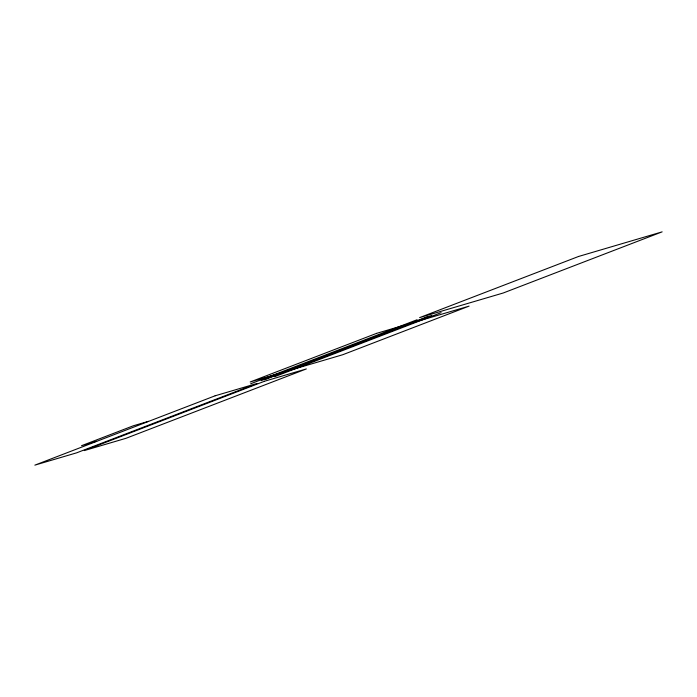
<?xml version="1.0" encoding="UTF-8"?>
<svg xmlns="http://www.w3.org/2000/svg" width="697" height="697" viewBox="0 0 697 697"><rect width="100%" height="100%" fill="white"/><g stroke="black" fill="none" stroke-linecap="round" stroke-linejoin="round"><path stroke-width="1.05" d="M250.667 383.759L417.094 319.74M261.14 380.675L427.566 316.656M265.304 379.447L431.731 315.427M274.679 376.685L441.114 312.665M148.478 421.319L133.327 425.78L81.523 445.705L96.674 441.245M376.546 333.375L250.197 381.973L342.758 354.721L469.107 306.114L376.546 333.375M215.155 395.783L34.85 465.143L76.644 452.832L256.949 383.481L215.155 395.783M578.562 256.47L419.646 317.605L503.234 292.993L662.15 231.857L578.562 256.47M264.564 381.233L84.259 450.593L126.052 438.282L306.358 368.931L264.564 381.233"/></g></svg>
